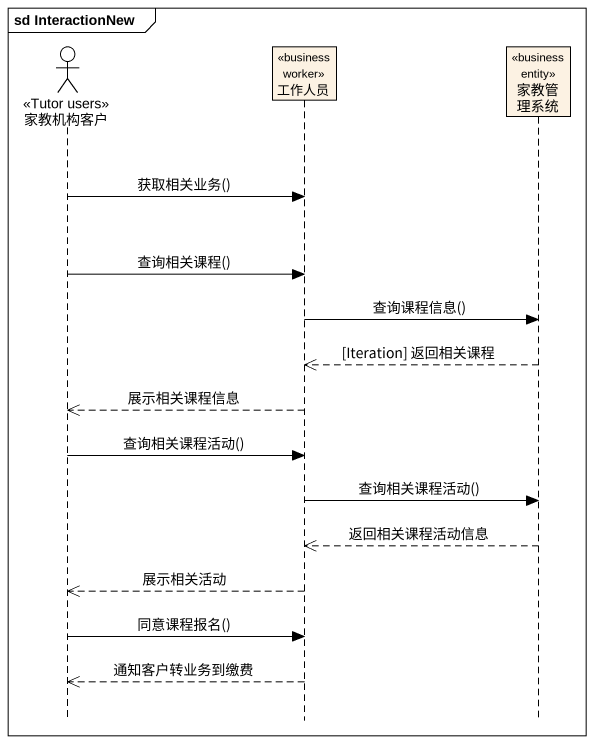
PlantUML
@startuml
mainframe sd InteractionNew
hide footbox
actor 家教机构客户 <<Tutor users>>
participant 工作人员 <<business worker>>
participant 家教管理系统 <<business entity>>

家教机构客户 -> 工作人员 : 获取相关业务()
家教机构客户 -> 工作人员 : 查询相关课程()
工作人员 -> 家教管理系统 : 查询课程信息()
家教管理系统 -->> 工作人员 : [Iteration] 返回相关课程
工作人员 -->> 家教机构客户 : 展示相关课程信息
家教机构客户 -> 工作人员 : 查询相关课程活动()
工作人员 -> 家教管理系统 : 查询相关课程活动()
家教管理系统 -->> 工作人员 : 返回相关课程活动信息
工作人员 -->> 家教机构客户 : 展示相关活动
家教机构客户 -> 工作人员 : 同意课程报名()
工作人员 -->> 家教机构客户 : 通知客户转业务到缴费
@enduml
